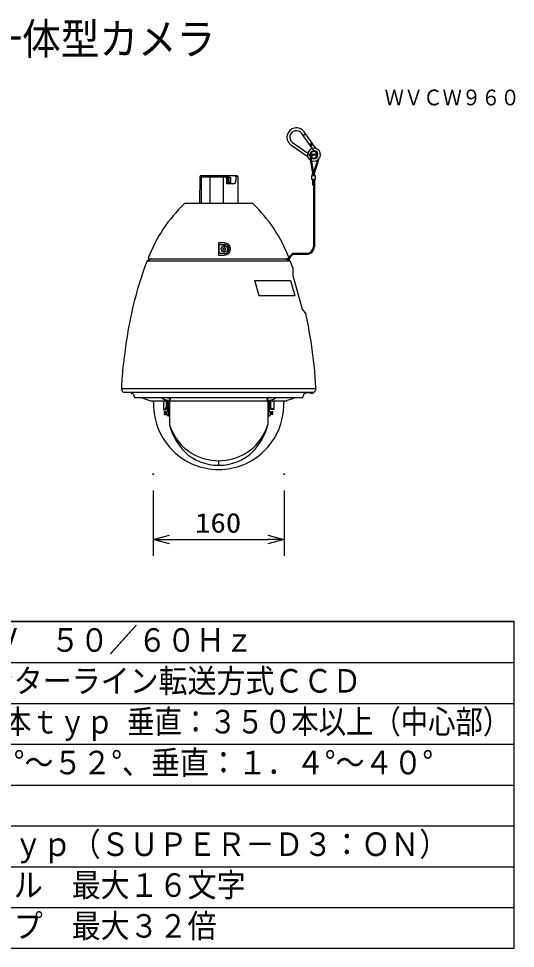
# Model space of a CAD drawing. Units: millimetres, scale not verified. Extents: x -63 to 63, y -57 to 57.
# Drawn here: x 1.9 to 62.6, y -56.5 to 57.3 of the extents above; entities that cross this region are included whole.
import ezdxf
from ezdxf.enums import TextEntityAlignment as Align

# ---------------------------------------------------------------- set-up
doc = ezdxf.new("R2010")
doc.units = ezdxf.units.MM
doc.header["$LTSCALE"] = 0.190236
doc.header["$PDMODE"] = 32
doc.header["$PDSIZE"] = 0.0951
for name, color, linetype in [('0-0_MOJI1', 2, 'Continuous'), ('0-1_WAKU', 1, 'Continuous'), ('0-2_GAIKEI', 1, 'Continuous'), ('0-3_TOUROKU', 7, 'Continuous')]:
    doc.layers.add(name, color=color, linetype=linetype)
doc.styles.add('ＭＳ ゴシック', font='')
doc.styles.get('ＭＳ ゴシック').set_extended_font_data('MS Gothic')

# ---------------------------------------------------------------- blocks, each defined once
blk = doc.blocks.new('_OPEN30')
at = {"layer": '0-3_TOUROKU'}
blk.add_line((0, 0), (-1, 0), dxfattribs=at)
blk.add_lwpolyline([(-1, 0.26795), (0, 0), (-1, -0.26795)], dxfattribs=at)

msp = doc.modelspace()

# ---------------------------------------------------------------- linework, layer by layer
at = {"layer": '0-1_WAKU', "color": 4}
for p, q in [((-62.5001, -16.5), (62.5001, -16.5)), ((62.5001, -16.5), (-62.5001, -16.5)), ((62.5001, -56.5001), (62.5001, -16.5)), ((62.5001, -56.5001), (-62.5001, -56.5001))]:
    msp.add_line(p, q, dxfattribs=at)
at = {"layer": '0-1_WAKU'}
for p, q in [((-62.5001, -21.5), (62.5001, -21.5)), ((-62.5001, -21.5), (62.5001, -21.5)), ((-62.5001, -26.5), (62.5001, -26.5)), ((-62.5001, -26.5), (62.5001, -26.5)), ((-62.5001, -31.5001), (62.5001, -31.5001)), ((-62.5001, -31.5001), (62.5001, -31.5001)), ((-62.5001, -36.5001), (62.5001, -36.5001)), ((-62.5001, -36.5001), (62.5001, -36.5001)), ((-62.5001, -41.5001), (62.5001, -41.5001)), ((-62.5001, -41.5001), (62.5001, -41.5001)), ((-62.5001, -46.5001), (62.5001, -46.5001)), ((-62.5001, -46.5001), (62.5001, -46.5001)), ((-62.5001, -51.5001), (62.5001, -51.5001))]:
    msp.add_line(p, q, dxfattribs=at)
at = {"layer": '0-2_GAIKEI'}
for p, q in [((37.7183, 41.5126), (36.4882, 43.2691)), ((38.1313, 41.5315), (36.7742, 43.4693)), ((35.3773, 42.1583), (37.1339, 40.9279)), ((36.5767, 43.143), (36.8194, 43.0999)), ((36.9621, 43.2001), (36.8194, 43.0999)), ((35.1768, 41.8719), (37.1149, 40.5152)), ((37.878, 41.8931), (37.5919, 41.6929)), ((37.5196, 40.1107), (37.7978, 38.3454)), ((37.6377, 40.1295), (37.9159, 38.3634)), ((38.4209, 39.9921), (37.967, 38.6347)), ((38.5578, 40.0239), (38.0869, 38.6156)), ((24.1968, 37.9712), (24.1968, 34.7204)), ((25.2543, 37.9712), (25.2543, 34.7204)), ((26.9317, 34.7093), (26.9317, 38.0593)), ((27.4109, 37.9596), (27.331, 37.9596)), ((27.4109, 37.9596), (27.4109, 37.1616)), ((27.5802, 37.9148), (27.4109, 37.9148)), ((27.5802, 37.9148), (27.5802, 37.2067)), ((27.6778, 37.9096), (27.5802, 37.9096)), ((27.8367, 37.6106), (27.82, 37.6106)), ((28.4753, 37.9596), (28.3743, 38.0593)), ((28.4302, 38.0041), (28.4302, 37.4119)), ((28.7146, 37.9596), (28.4753, 37.9596)), ((37.7264, 38.1224), (37.9257, 38.1224)), ((37.7264, 37.6238), (37.7264, 38.1224)), ((37.8572, 37.6238), (37.7264, 37.6238)), ((37.8075, 38.2209), (37.8075, 38.1224)), ((37.8075, 37.6238), (37.8075, 36.992)), ((37.9257, 38.1224), (37.9257, 38.381)), ((37.9257, 38.1224), (38.125, 38.1224)), ((37.9257, 37.6238), (37.9257, 29.4027)), ((38.0456, 38.1224), (38.0456, 38.3619)), ((38.0456, 37.6238), (38.0456, 29.4062)), ((27.4109, 37.1616), (27.331, 37.1616)), ((27.5802, 37.2067), (27.4109, 37.2067)), ((27.6778, 37.2116), (27.5802, 37.2116)), ((27.8367, 37.5109), (27.82, 37.5109)), ((37.8075, 36.992), (37.9257, 36.992)), ((26.3334, 29.8719), (26.3334, 28.376)), ((27.0319, 29.8719), (26.3334, 29.8719)), ((26.5835, 29.6726), (27.0319, 29.6726)), ((26.3835, 28.7755), (26.3835, 29.4726)), ((27.0319, 28.5755), (26.5835, 28.5755)), ((26.9821, 29.1745), (26.852, 29.1745)), ((26.852, 29.1745), (26.852, 29.0742)), ((26.852, 29.0742), (26.9821, 29.0742)), ((27.0815, 29.3038), (26.9821, 29.3038)), ((26.9821, 29.3038), (26.9821, 29.1745)), ((26.9821, 29.0742), (26.9821, 28.9444)), ((26.9821, 28.9444), (27.0815, 28.9444)), ((27.0815, 29.1745), (27.0815, 29.3038)), ((27.211, 29.1745), (27.0815, 29.1745)), ((27.0815, 29.0742), (27.211, 29.0742)), ((27.0815, 28.9444), (27.0815, 29.0742)), ((27.211, 29.0742), (27.211, 29.1745)), ((35.0698, 28.2952), (35.3187, 28.5441)), ((35.4601, 28.6027), (37.1257, 28.6027)), ((35.5098, 28.4833), (37.1281, 28.4833)), ((26.3334, 28.376), (27.0319, 28.376)), ((34.9006, 27.7696), (35.1496, 28.2014)), ((34.9302, 28.0605), (35.0538, 28.2744)), ((35.0693, 28.2947), (35.0698, 28.2952)), ((35.1652, 28.2213), (35.1657, 28.2218)), ((35.1657, 28.2218), (35.3684, 28.4246)), ((30.7766, 25.2842), (35.1211, 25.2842)), ((31.294, 23.3893), (30.7766, 25.2842)), ((35.1211, 25.2842), (35.6413, 23.3893)), ((35.6413, 23.3893), (31.294, 23.3893)), ((19.6007, 10.5265), (19.6007, 9.453)), ((19.9451, 9.453), (19.9451, 10.5265)), ((20.1285, 9.2299), (20.1285, 10.5265)), ((20.2079, 8.609), (20.2079, 10.5265)), ((20.316, 10.5265), (20.3239, 7.595)), ((32.3508, 10.5526), (32.3428, 7.595)), ((32.4588, 8.609), (32.4588, 10.5526)), ((32.5382, 9.2299), (32.5382, 10.5526)), ((32.7217, 9.453), (32.7217, 10.5526)), ((33.066, 10.5526), (33.066, 9.453)), ((19.6007, 9.453), (19.7692, 9.453)), ((19.7009, 8.9007), (19.7009, 9.2299)), ((19.8717, 9.2299), (19.7009, 9.2299)), ((19.7692, 9.6291), (19.7692, 9.453)), ((19.8732, 9.6291), (19.7692, 9.6291)), ((19.8717, 8.9356), (19.8717, 9.2299)), ((19.8732, 9.6291), (19.8732, 9.453)), ((19.8732, 9.453), (19.9451, 9.453)), ((19.9767, 8.9356), (19.9767, 9.2299)), ((20.1285, 9.2299), (19.9767, 9.2299)), ((32.5382, 9.2299), (32.69, 9.2299)), ((32.69, 8.9356), (32.69, 9.2299)), ((32.7935, 9.453), (32.7217, 9.453)), ((32.7935, 9.6291), (32.8975, 9.6291)), ((32.7935, 9.6291), (32.7935, 9.453)), ((32.795, 9.2299), (32.9658, 9.2299)), ((32.795, 8.9356), (32.795, 9.2299)), ((32.8975, 9.6291), (32.8975, 9.453)), ((33.066, 9.453), (32.8975, 9.453)), ((32.9658, 8.9007), (32.9658, 9.2299)), ((19.7009, 8.9007), (19.9102, 8.9007)), ((19.7009, 8.9007), (19.7505, 8.8522)), ((19.7505, 8.8522), (19.9597, 8.8522)), ((19.8717, 8.9356), (19.9767, 8.9356)), ((19.9102, 8.9007), (20.2079, 8.609)), ((32.7566, 8.9007), (32.4588, 8.609)), ((32.795, 8.9356), (32.69, 8.9356)), ((32.9658, 8.9007), (32.7566, 8.9007)), ((26.3334, 3.2029), (26.3334, 2.6455))]:
    msp.add_line(p, q, dxfattribs=at)
at = {"layer": '0-2_GAIKEI', "color": 7}
for p, q in [((24.027, 37.9712), (23.9706, 34.7204)), ((24.1285, 38.0704), (24.027, 37.9712)), ((28.6024, 38.0704), (24.1285, 38.0704)), ((28.7146, 37.9596), (28.6024, 38.0704)), ((28.7146, 34.7093), (28.7146, 37.9596)), ((22.273, 34.7204), (23.9688, 34.7204)), ((23.9688, 34.7204), (28.7042, 34.7204)), ((28.7042, 34.7204), (30.4026, 34.7204)), ((17.7582, 27.9384), (18.1214, 27.9384)), ((18.1214, 27.9384), (34.581, 27.9384)), ((34.9085, 27.9384), (34.5453, 27.9384)), ((34.5777, 27.9384), (35.0882, 27.689)), ((35.4101, 26.8438), (35.4101, 25.8654)), ((35.4101, 25.8654), (36.5372, 21.7439)), ((36.5372, 21.7439), (37.0142, 21.1973)), ((14.4365, 12.002), (14.5195, 11.7301)), ((38.23, 11.9904), (14.4367, 11.9904)), ((14.71, 11.5912), (15.828, 11.5912)), ((15.6616, 11.4316), (15.6616, 11.5912)), ((15.6616, 11.4316), (15.852, 11.4316)), ((15.828, 11.5912), (37.9815, 11.5912)), ((37.0051, 11.4316), (36.8147, 11.4316)), ((37.6036, 11.5313), (37.0051, 11.5313)), ((37.0051, 11.4316), (37.0051, 11.5313)), ((37.6036, 11.4316), (37.6036, 11.5313)), ((37.853, 11.4316), (37.6051, 11.4316)), ((37.7035, 11.5912), (37.7035, 11.4316)), ((37.853, 11.5912), (37.853, 11.4316)), ((38.2303, 12.002), (38.1468, 11.7417)), ((16.0335, 10.943), (36.6333, 10.943)), ((17.9827, 10.5526), (34.6681, 10.5526)), ((35.2588, 10.7397), (34.6991, 10.5575)), ((35.7788, 10.943), (35.2588, 10.7397))]:
    msp.add_line(p, q, dxfattribs=at)
at = {"layer": '0-2_GAIKEI', "color": 3}
for p, q in [((18.3213, -0.4334), (18.3213, -8.4334)), ((34.3454, -0.4334), (34.3454, -8.4334)), ((20.3213, -6.4334), (32.3454, -6.4334))]:
    msp.add_line(p, q, dxfattribs=at)
at = {"layer": '0-2_GAIKEI'}
for points in [[(24.027, 37.9712), (25.2543, 37.9712), (27.331, 37.9712)], [(28.1302, 37.1119), (27.331, 37.1119), (27.331, 38.0593)], [(38.125, 38.1224), (38.125, 37.6238), (37.8572, 37.6238)], [(35.0538, 28.2744), (35.0542, 28.275), (35.0545, 28.2756), (35.0548, 28.2761), (35.0552, 28.2767), (35.0555, 28.2773), (35.0558, 28.2778), (35.0562, 28.2784), (35.0565, 28.2789), (35.0569, 28.2795), (35.0573, 28.28), (35.0576, 28.2806), (35.058, 28.2811), (35.0584, 28.2817), (35.0588, 28.2822), (35.0591, 28.2827), (35.0595, 28.2833), (35.0599, 28.2838), (35.0603, 28.2843), (35.0607, 28.2848), (35.0611, 28.2854), (35.0615, 28.2859), (35.0619, 28.2864), (35.0623, 28.2869), (35.0627, 28.2874), (35.0631, 28.2879), (35.0636, 28.2884), (35.064, 28.2889), (35.0644, 28.2894), (35.0648, 28.2899), (35.0653, 28.2904), (35.0657, 28.2909), (35.0661, 28.2914), (35.0666, 28.2919), (35.067, 28.2923), (35.0675, 28.2928), (35.0679, 28.2933), (35.0684, 28.2938), (35.0688, 28.2942), (35.0693, 28.2947)], [(35.1496, 28.2014), (35.1499, 28.202), (35.1503, 28.2025), (35.1506, 28.203), (35.1509, 28.2036), (35.1513, 28.2041), (35.1516, 28.2046), (35.152, 28.2052), (35.1523, 28.2057), (35.1527, 28.2062), (35.1531, 28.2067), (35.1534, 28.2073), (35.1538, 28.2078), (35.1542, 28.2083), (35.1545, 28.2088), (35.1549, 28.2093), (35.1553, 28.2099), (35.1557, 28.2104), (35.1561, 28.2109), (35.1565, 28.2114), (35.1569, 28.2119), (35.1573, 28.2124), (35.1577, 28.2129), (35.1581, 28.2134), (35.1585, 28.2139), (35.1589, 28.2144), (35.1593, 28.2149), (35.1598, 28.2154), (35.1602, 28.2159), (35.1606, 28.2164), (35.1611, 28.2169), (35.1615, 28.2174), (35.1619, 28.2179), (35.1624, 28.2184), (35.1628, 28.2189), (35.1633, 28.2194), (35.1638, 28.2199), (35.1642, 28.2203), (35.1647, 28.2208), (35.1652, 28.2213)], [(32.9658, 8.9007), (32.9162, 8.8522), (32.707, 8.8522)]]:
    msp.add_lwpolyline(points, dxfattribs=at)
at = {"layer": '0-2_GAIKEI', "color": 7}
for points in [[(18.0891, 27.9384), (17.5785, 27.689), (35.0882, 27.689)], [(16.888, 10.943), (17.408, 10.7397), (17.9827, 10.5526)]]:
    msp.add_lwpolyline(points, dxfattribs=at)
at = {"layer": '0-2_GAIKEI'}
for centre, radius in [((37.6204, 41.9564), 0.0746), ((27.0317, 29.1239), 0.3987)]:
    msp.add_circle(centre, radius, dxfattribs=at)
for centre, radius, start, end in [((35.8346, 42.8115), 1.147, 34.9941, 235.0059), ((35.8346, 42.8119), 0.7977, 34.97213, 235.02135), ((37.9878, 40.6592), 0.7988, 246.53258, 235.64856), ((37.6208, 41.9565), 0.1745, 215.0924, 35.01751), ((37.9878, 40.6592), 0.4988, 226.65007, 210.30864), ((37.9825, 40.6572), 0.399, 221.41681, 202.23879), ((38.697, 42.1971), 1.1943, 214.96639, 245.17497), ((38.4562, 41.7576), 0.3958, 214.84249, 246.83119), ((36.881, 40.1839), 0.4056, 23.52573, 54.76823), ((36.4476, 39.9481), 1.1962, 44.36141, 54.99159), ((36.4678, 39.9627), 1.1716, 24.62587, 44.54337), ((38.0496, 40.1944), 0.5365, 51.70912, 180.01786), ((38.2209, 40.2069), 0.7079, 181.02786, 187.80938), ((38.0417, 40.1928), 0.4089, 179.80071, 188.91112), ((38.0495, 40.1945), 0.4166, 44.76691, 180.04452), ((38.0602, 40.1922), 0.5253, 341.31815, 352.56897), ((27.6778, 37.7801), 0.1298, 16.69919, 89.97287), ((26.8578, 37.5528), 0.9806, 3.37508, 15.65184), ((27.0266, 37.5607), 0.795, 356.40548, 3.59452), ((37.0075, 38.2209), 0.8, 0, 8.95459), ((37.1257, 38.2389), 0.8, 0, 8.95122), ((38.7257, 38.381), 0.8, 161.5085, 180), ((38.8456, 38.3619), 0.8, 161.51156, 180), ((27.6778, 37.3413), 0.1298, 270.02713, 343.30081), ((26.8578, 37.5686), 0.9806, 344.34816, 356.62492), ((28.1302, 37.4119), 0.3, 270, 0), ((26.5835, 29.4726), 0.2, 90, 180), ((27.0543, 29.1231), 0.55, 263.11142, 92.32942), ((27.0317, 29.1239), 0.7481, 270.01938, 89.98062), ((26.5835, 28.7755), 0.2, 180, 270), ((35.4601, 28.4027), 0.2, 90, 135), ((35.5098, 28.2833), 0.2, 90, 135.0209), ((37.1227, 29.4061), 0.9228, 270.1815, 0.00515), ((37.1257, 29.4027), 0.8, 270, 0), ((20.2893, 12.4241), 1.7996, 235.38774, 267.86968), ((19.5521, 9.6174), 1.4222, 55.13546, 68.75654), ((20.253, 11.3865), 0.7614, 267.69096, 277.71888), ((20.327, 10.8266), 0.1966, 278.26541, 294.3088), ((20.1878, 10.5381), 0.3034, 39.77511, 54.2487), ((20.3617, 10.7353), 0.0994, 297.74115, 314.26041), ((20.3521, 10.6751), 0.0895, 12.53132, 39.67219), ((20.4034, 10.6881), 0.0366, 319.1379, 10.1096), ((32.2633, 10.6881), 0.0366, 169.8904, 220.8621), ((32.3146, 10.6751), 0.0895, 140.32781, 167.46868), ((32.305, 10.7353), 0.0994, 225.73959, 242.25885), ((32.4789, 10.5381), 0.3034, 125.7513, 140.22489), ((32.3397, 10.8266), 0.1966, 245.6912, 261.73459), ((33.1146, 9.6174), 1.4222, 111.24346, 124.86454), ((32.4137, 11.3865), 0.7614, 262.28112, 272.30904), ((32.3775, 12.4241), 1.7996, 272.13032, 304.61226), ((27.769, 9.5802), 7.7052, 194.92973, 223.04989), ((26.1416, 9.3389), 6.0734, 196.68589, 239.76031), ((26.5252, 9.3389), 6.0734, 300.23969, 343.31411), ((24.8977, 9.5802), 7.7052, 316.95011, 345.07027), ((26.306, 8.6681), 6.0227, 226.21222, 270.26059), ((26.3289, 9.5798), 6.3762, 239.19592, 270.04035), ((26.3608, 8.6681), 6.0227, 269.73941, 313.78778), ((26.3379, 9.5798), 6.3762, 269.95965, 300.80408)]:
    msp.add_arc(centre, radius, start, end, dxfattribs=at)
at = {"layer": '0-2_GAIKEI', "color": 7}
for centre, radius, start, end in [((35.1338, 21.242), 18.6913, 134.12854, 158.77622), ((22.273, 34.5001), 0.2203, 90, 134.12854), ((30.3937, 34.5001), 0.2203, 45.87146, 90), ((17.5329, 21.242), 18.6913, 21.22378, 45.87146), ((57.9205, 12.1885), 43.2173, 158.98193, 169.99445), ((17.7582, 27.9898), 0.0514, 158.77622, 270), ((34.9085, 27.9898), 0.0514, 270, 21.22378), ((-5.2537, 12.1885), 43.2173, 19.7944, 21.01807), ((-5.2537, 12.1885), 43.2173, 10.00555, 12.03168), ((69.2116, 9.3087), 54.8441, 169.08108, 174.49878), ((-16.5449, 9.3087), 54.8441, 5.50122, 10.91892), ((53.7368, 10.4759), 39.3299, 174.03009, 177.77618), ((-1.07, 10.4759), 39.3299, 2.22382, 5.96991), ((14.71, 11.7912), 0.2, 197.78294, 270), ((18.7675, 12.1969), 3.0079, 194.73983, 204.63857), ((33.8992, 12.1969), 3.0079, 335.36143, 345.26017), ((37.9676, 11.7724), 0.1818, 274.39842, 350.27624), ((83.655, 14.3657), 65.4449, 183.34018, 184.69337), ((-30.9883, 14.3657), 65.4449, 355.30663, 356.65982), ((34.6681, 10.6526), 0.1, 270, 288.03389), ((26.3031, 10.0924), 7.9475, 187.82233, 225.80421), ((26.3636, 10.0924), 7.9475, 314.19579, 352.17767), ((26.323, 10.0804), 7.9527, 225.64073, 270.0746), ((26.3437, 10.0804), 7.9527, 269.9254, 314.35927)]:
    msp.add_arc(centre, radius, start, end, dxfattribs=at)
at = {"layer": '0-3_TOUROKU'}
for p in [(18.3213, 1.5666), (34.3454, 1.5666), (34.3454, -6.4334)]:
    msp.add_point(p, dxfattribs=at)

# ---------------------------------------------------------------- block references
at = {"layer": '0-2_GAIKEI', "xscale": 2, "yscale": 2, "rotation": 180}
msp.add_blockref('_OPEN30', (18.3213, -6.4334), dxfattribs=at)
at = {"layer": '0-2_GAIKEI', "xscale": 2, "yscale": 2}
msp.add_blockref('_OPEN30', (34.3454, -6.4334), dxfattribs=at)

# ---------------------------------------------------------------- texts
at = {"layer": '0-0_MOJI1', "style": 'ＭＳ ゴシック'}
for s, height, width, p in [('屋外ハウジング一体型カメラ', 3.848, 0.9, (-35.5001, 51.7599)), ('ＡＣ１００Ｖ\u3000５０／６０Ｈｚ', 2.887, 0.9, (-19, -21.0552)), ('１／４型インターライン転送方式ＣＣＤ', 2.887, 0.9, (-20, -26.0552)), ('水平：５４０本ｔｙｐ 垂直：３５０本以上（中心部）', 2.887, 0.85, (-20, -31.0552)), ('水平：１．８°～５２°、垂直：１．４°～４０°', 2.887, 0.9, (-20, -36.0552)), ('５２ｄＢ／ｔｙｐ（ＳＵＰＥＲ－Ｄ３：ＯＮ）', 2.887, 0.9, (-20, -46.0552)), ('カメラタイトル\u3000最大１６文字', 2.887, 0.9, (-20, -51.0552)), ('電子感度アップ\u3000最大３２倍', 2.887, 0.9, (-20, -56.0552))]:
    msp.add_text(s, height=height, dxfattribs=dict(at, width=width)).set_placement(p, align=Align.BOTTOM_LEFT)
at = {"layer": '0-2_GAIKEI', "color": 3, "style": 'ＭＳ ゴシック', "width": 1.15}
msp.add_text('160', height=2.406, dxfattribs=at).set_placement((23.4462, -6.3239), align=Align.BOTTOM_LEFT)
at = {"layer": '0-3_TOUROKU', "color": 1, "style": 'ＭＳ ゴシック', "width": 0.9}
msp.add_text('ＷＶＣＷ９６０', height=1.925, dxfattribs=at).set_placement((46.6334, 46.13), align=Align.BOTTOM_LEFT)

doc.saveas('drawing.dxf')
